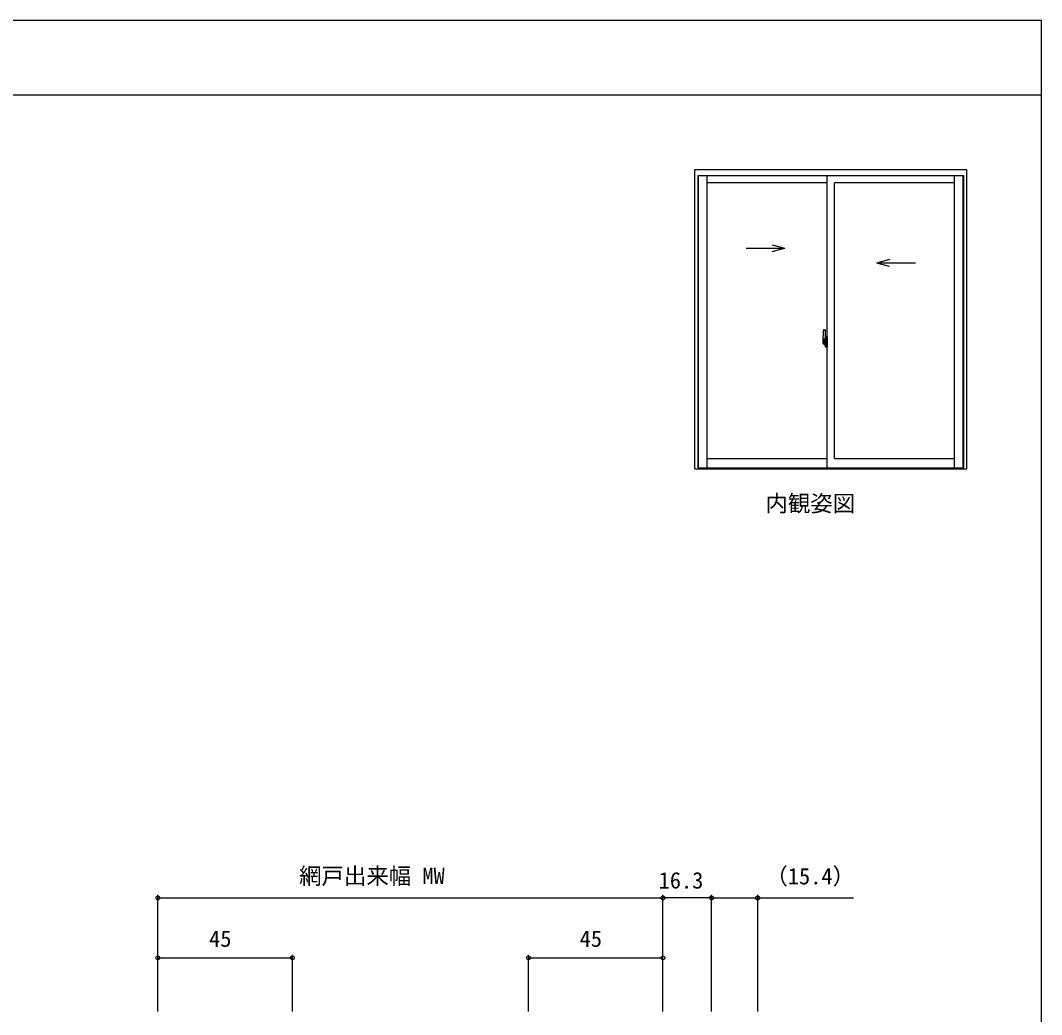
# Model space of a CAD drawing. Units: millimetres, scale not verified. Extents: x -437 to 438, y -331 to 329.
# Drawn here: x 96.4 to 438.1, y -38.7 to 293.8 of the extents above; entities that cross this region are included whole.
import ezdxf
from ezdxf.enums import TextEntityAlignment as Align

# ---------------------------------------------------------------- set-up
doc = ezdxf.new("R2010")
doc.units = ezdxf.units.MM
doc.header["$LTSCALE"] = 2
for name, color, linetype in [('0-1_USER1', 3, 'Continuous'), ('0-6_YKK_A1', 4, 'Continuous'), ('0-7_YKK_D', 6, 'Continuous'), ('0-8_YKK_ZWAK', 7, 'Continuous')]:
    doc.layers.add(name, color=color, linetype=linetype)
doc.styles.add('ＭＳ ゴシック', font='')
doc.styles.get('ＭＳ ゴシック').set_extended_font_data('MS Gothic')

msp = doc.modelspace()

# ---------------------------------------------------------------- linework, layer by layer
at = {"layer": '0-6_YKK_A1'}
for p, q in [((413.1, 243.8), (322.1, 243.8)), ((322.1, 143.8), (322.1, 243.8)), ((413.1, 143.8), (413.1, 243.8)), ((323.16, 144.15), (323.16, 241.965)), ((323.16, 241.965), (412.04, 241.965)), ((323.285, 144.15), (323.285, 241.965)), ((326.235, 144.15), (326.235, 241.965)), ((366.35, 239.465), (326.235, 239.465)), ((366.35, 144.15), (366.35, 241.965)), ((408.965, 239.465), (368.85, 239.465)), ((368.85, 147.33), (368.85, 239.465)), ((408.965, 144.15), (408.965, 241.965)), ((411.915, 144.15), (411.915, 241.965)), ((412.04, 144.15), (412.04, 241.965)), ((347.962, 218.794), (352.195, 217.66)), ((339.255, 217.66), (352.195, 217.66)), ((347.962, 216.525), (352.195, 217.66)), ((387.238, 213.794), (383.005, 212.66)), ((395.945, 212.66), (383.005, 212.66)), ((387.238, 211.525), (383.005, 212.66)), ((364.95, 188.03), (364.95, 185.813)), ((365.191, 190.284), (365.624, 190.299)), ((365.65, 190.274), (365.65, 187.015)), ((365.775, 187.98), (365.775, 187.075)), ((365.9, 188.03), (365.825, 188.03)), ((365.9, 188.03), (365.9, 187.075)), ((365.9, 188.005), (365.925, 188.005)), ((365.925, 188.035), (366.35, 188.05)), ((365.925, 188.035), (365.925, 187.05)), ((365.925, 188.005), (365.925, 187.05)), ((366.35, 188.05), (366.35, 184.55)), ((365.806, 186.3), (364.77, 186.3)), ((364.787, 186.3), (366.114, 186.3)), ((364.998, 185.763), (365.205, 185.756)), ((365.538, 187.167), (365.15, 187.167)), ((365.15, 186.108), (365.15, 187.167)), ((365.15, 186.105), (365.15, 186.108)), ((365.151, 186.058), (365.15, 186.105)), ((365.151, 186.068), (365.15, 186.105)), ((365.175, 187.095), (365.538, 187.095)), ((365.175, 186.115), (365.175, 187.095)), ((365.205, 185.928), (365.205, 185.756)), ((365.42, 185.928), (365.205, 185.928)), ((365.24, 185.859), (365.205, 185.859)), ((365.24, 185.81), (365.475, 185.81)), ((365.24, 185.68), (365.24, 185.81)), ((365.24, 185.664), (365.24, 185.68)), ((365.24, 185.664), (365.529, 185.664)), ((365.35, 185.412), (365.35, 185.362)), ((365.538, 185.362), (365.35, 185.362)), ((365.375, 185.437), (365.538, 185.437)), ((365.42, 185.934), (365.42, 185.9)), ((365.46, 185.934), (365.42, 185.934)), ((365.46, 186.718), (365.46, 185.9)), ((365.635, 186.718), (365.46, 186.718)), ((365.475, 186.386), (365.46, 186.386)), ((365.475, 186.272), (365.475, 186.47)), ((365.475, 186.272), (365.575, 186.272)), ((365.475, 186.272), (365.475, 186.272)), ((365.475, 186.198), (365.475, 186.272)), ((365.475, 186.198), (365.575, 186.198)), ((365.475, 186.152), (365.475, 186.198)), ((365.475, 186.152), (365.575, 186.152)), ((365.475, 185.959), (365.475, 186.152)), ((365.475, 185.959), (365.575, 185.959)), ((365.475, 185.904), (365.475, 185.959)), ((365.475, 185.904), (365.575, 185.904)), ((365.475, 185.9), (365.475, 185.904)), ((365.5, 186.3), (366.524, 186.3)), ((365.575, 185.859), (365.563, 185.859)), ((365.575, 186.89), (365.575, 186.94)), ((365.575, 186.718), (365.575, 186.496)), ((365.65, 186.599), (365.575, 186.599)), ((365.575, 186.272), (365.575, 185.474)), ((365.745, 186.272), (365.575, 186.272)), ((365.575, 186.272), (365.575, 186.272)), ((365.575, 186.198), (365.575, 186.272)), ((365.575, 186.152), (365.575, 186.198)), ((365.575, 185.959), (365.575, 186.152)), ((365.575, 186.129), (365.575, 185.859)), ((365.575, 185.904), (365.575, 185.959)), ((365.575, 185.9), (365.575, 185.904)), ((365.575, 185.9), (365.575, 185.769)), ((365.575, 185.769), (365.575, 185.757)), ((365.575, 185.757), (365.575, 185.705)), ((365.635, 187.015), (365.635, 186.718)), ((365.65, 187.015), (365.635, 187.015)), ((365.65, 187.055), (365.65, 186.496)), ((365.65, 186.496), (365.65, 186.848)), ((365.65, 186.557), (365.65, 186.792)), ((365.65, 185.752), (365.65, 186.272)), ((365.65, 186.272), (365.65, 185.474)), ((365.675, 186.873), (365.775, 186.875)), ((365.775, 185.725), (365.675, 185.727)), ((365.9, 187.075), (365.775, 187.075)), ((365.775, 186.708), (365.775, 187.021)), ((365.775, 185.579), (365.775, 185.892)), ((365.775, 184.62), (365.775, 185.525)), ((365.9, 185.525), (365.775, 185.525)), ((365.925, 187.05), (365.799, 187.046)), ((365.925, 185.55), (365.799, 185.554)), ((365.8, 187.05), (365.8, 187.075)), ((365.925, 187.05), (365.8, 187.05)), ((365.8, 185.55), (365.8, 185.525)), ((365.925, 185.55), (365.8, 185.55)), ((365.823, 186.634), (365.823, 185.966)), ((365.9, 184.57), (365.825, 184.57)), ((365.835, 186.633), (365.835, 185.617)), ((366.32, 186.674), (365.86, 186.658)), ((365.86, 185.592), (366.32, 185.576)), ((365.9, 185.7), (365.9, 185.643)), ((365.9, 184.57), (365.9, 185.525)), ((365.9, 184.595), (365.925, 184.595)), ((366.275, 185.725), (365.925, 185.725)), ((365.925, 185.618), (366.275, 185.618)), ((365.925, 184.595), (365.925, 185.55)), ((366.005, 186.79), (366.005, 186.72)), ((366.19, 186.815), (366.03, 186.815)), ((366.03, 186.695), (366.19, 186.695)), ((366.215, 186.79), (366.215, 186.72)), ((366.3, 185.7), (366.3, 185.643)), ((366.335, 186.659), (366.335, 185.591)), ((366.335, 186.659), (366.335, 186.654)), ((366.35, 186.437), (366.335, 186.437)), ((366.35, 186.112), (366.335, 186.112)), ((326.235, 147.33), (366.35, 147.33)), ((368.85, 147.33), (408.965, 147.33)), ((322.1, 143.8), (413.1, 143.8)), ((323.16, 144.15), (412.04, 144.15))]:
    msp.add_line(p, q, dxfattribs=at)
for points in [[(365.24, 185.81), (365.24, 185.9), (365.475, 185.9), (365.575, 185.9)], [(365.35, 185.362), (365.328, 185.392), (365.317, 185.409)], [(365.572, 185.689), (365.569, 185.683), (365.564, 185.678), (365.553, 185.67), (365.538, 185.665), (365.521, 185.665), (365.51, 185.667), (365.499, 185.67), (365.475, 185.68), (365.475, 185.68)], [(365.575, 187.057), (365.575, 186.718), (365.575, 186.496)], [(365.575, 186.496), (365.745, 186.496), (365.745, 186.298)], [(365.575, 186.298), (365.745, 186.298), (365.745, 186.272)], [(365.823, 186.634), (365.823, 186.634), (365.814, 186.636), (365.804, 186.641), (365.792, 186.654), (365.779, 186.68), (365.775, 186.708)], [(365.775, 185.892), (365.775, 185.901), (365.783, 185.929), (365.79, 185.942), (365.799, 185.954), (365.807, 185.961), (365.818, 185.965), (365.823, 185.966)], [(365.925, 185.55), (365.925, 184.565), (366.35, 184.55)]]:
    msp.add_lwpolyline(points, dxfattribs=at)
for centre, radius, start, end in [((378.2, 187.989), 13.25, 170.20654, 179.82143), ((365.192, 190.234), 0.05, 92, 170.20654), ((365.625, 190.274), 0.025, 0, 92), ((365.825, 187.98), 0.05, 90, 180), ((365, 185.813), 0.05, 180, 268), ((366.626, 186.105), 1.476, 179.91894, 190.81318), ((365.175, 187.12), 0.025, 180, 270), ((366.458, 186.047), 1.307, 179.5362, 192.85144), ((366.647, 186.074), 1.472, 178.42075, 189.33089), ((366.099, 185.968), 0.933, 188.62914, 193.1575), ((366.458, 186.047), 1.307, 192.85144, 209.23122), ((366.099, 185.968), 0.933, 193.1575, 216.63292), ((366.06, 185.988), 0.88, 189.9821, 192.05297), ((366.06, 185.988), 0.88, 192.05297, 218.82619), ((365.375, 185.412), 0.025, 90, 180), ((365.48, 185.905), 0.095, 266.91231, 356.7406), ((365.538, 187.055), 0.113, 0, 90), ((365.538, 187.057), 0.0375, 0, 90), ((365.538, 185.474), 0.0375, 270, 0), ((365.538, 185.474), 0.113, 270, 0), ((365.675, 186.848), 0.025, 91, 180), ((365.675, 185.752), 0.025, 180, 269.00002), ((365.8, 187.021), 0.025, 91.99999, 180), ((365.8, 185.579), 0.025, 180, 268.00001), ((365.825, 184.62), 0.05, 180, 270), ((365.86, 186.632), 0.0254, 88.99206, 157.90245), ((365.86, 185.618), 0.0256, 202.43823, 270.66726), ((365.925, 185.7), 0.025, 90, 180), ((365.925, 185.643), 0.025, 180, 270), ((366.03, 186.79), 0.025, 90, 180), ((366.03, 186.72), 0.025, 180, 270), ((366.19, 186.79), 0.025, 0, 90), ((366.19, 186.72), 0.025, 270, 0), ((366.275, 185.7), 0.025, 0, 90), ((366.275, 185.643), 0.025, 270, 0)]:
    msp.add_arc(centre, radius, start, end, dxfattribs=at)
for centre, major_axis, ratio, start_param, end_param in [((365.575, 186.47), (0.1, 0), 0.251336, 1.5707963, 3.1415927), ((365.575, 186.272), (0.1, 0), 0.251336, 1.5707963, 3.1415927), ((365.475, 185.705), (-0.1, 0), 0.637322, 2.8889124, 3.1415927), ((365.86, 186.633), (-0.0236, 0.0086), 0.995692, 6.2803203, 6.6313047), ((365.86, 185.617), (0.0236, 0.0086), 0.995692, 2.7934732, 3.1444576), ((366.32, 186.659), (0.0106, 0.011), 0.965668, 5.4977978, 7.1034794), ((366.32, 185.591), (-0.0106, 0.011), 0.965668, 2.3212985, 3.9269802)]:
    msp.add_ellipse(centre, major_axis=major_axis, ratio=ratio, start_param=start_param, end_param=end_param, dxfattribs=at)
at = {"layer": '0-7_YKK_D'}
for p, q in [((142.402, -37.697), (142.402, 1.303)), ((142.402, 0.303), (311.399, 0.303)), ((311.399, -37.697), (311.399, 1.303)), ((311.399, -37.697), (311.399, 1.303)), ((327.7, 0.303), (311.399, 0.303)), ((327.7, -37.697), (327.7, 1.303)), ((327.7, -37.697), (327.7, 1.303)), ((343.1, -37.697), (343.1, 1.303)), ((142.402, -37.697), (142.402, -18.697)), ((142.402, -19.697), (187.402, -19.697)), ((187.402, -37.697), (187.402, -18.697)), ((266.399, -37.697), (266.399, -18.697)), ((266.399, -19.697), (311.399, -19.697)), ((311.399, -37.697), (311.399, -18.697))]:
    msp.add_line(p, q, dxfattribs=at)
msp.add_lwpolyline([(327.7, 0.303), (343.1, 0.303), (375.176, 0.303)], dxfattribs=at)
for centre in [(142.402, 0.303), (311.399, 0.303), (311.399, 0.303), (327.7, 0.303), (327.7, 0.303), (343.1, 0.303), (142.402, -19.697), (187.402, -19.697), (266.399, -19.697), (311.399, -19.697)]:
    msp.add_circle(centre, 0.637, dxfattribs=at)
at = {"layer": '0-8_YKK_ZWAK'}
for p, q in [((438.1, 293.8), (-436.9, 293.8)), ((438.1, 268.8), (-436.9, 268.8))]:
    msp.add_line(p, q, dxfattribs=at)
msp.add_lwpolyline([(-436.9, -331.2), (438.1, -331.2), (438.1, 293.8)], dxfattribs=at)

# ---------------------------------------------------------------- texts
at = {"layer": '0-1_USER1', "style": 'ＭＳ ゴシック'}
msp.add_text('内観姿図', height=5.499, dxfattribs=at).set_placement((345.718, 127.858), align=Align.BOTTOM_LEFT)
at = {"layer": '0-7_YKK_D', "style": 'ＭＳ ゴシック'}
for s, p in [('網戸出来幅 MW', (189.656, 3.283)), ('（15.4）', (345.69, 3.197)), ('16.3', (309.961, 1.803)), ('45', (159.533, -17.697)), ('45', (283.53, -17.697))]:
    msp.add_text(s, height=5.499, dxfattribs=at).set_placement(p, align=Align.BOTTOM_LEFT)

doc.saveas('drawing.dxf')
